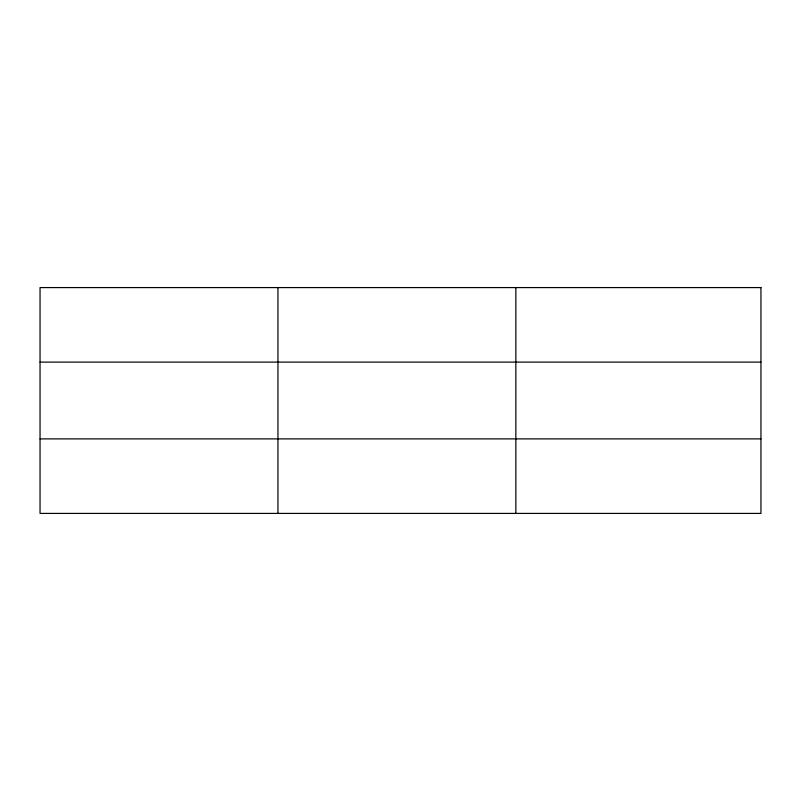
<?xml version="1.0" encoding="UTF-8"?>
<svg xmlns="http://www.w3.org/2000/svg" width="801" height="801" viewBox="0 0 801 801"><rect width="100%" height="100%" fill="white"/><g stroke="black" fill="none" stroke-linecap="round" stroke-linejoin="round"><path stroke-width="1.2" d="M277.947 513.411L277.947 287.589M515.844 513.411L515.844 287.589M40.05 362.112L760.95 362.112M40.05 438.888L760.95 438.888M760.95 287.589L760.95 513.411L40.05 513.411L40.05 287.589L760.95 287.589"/></g></svg>
